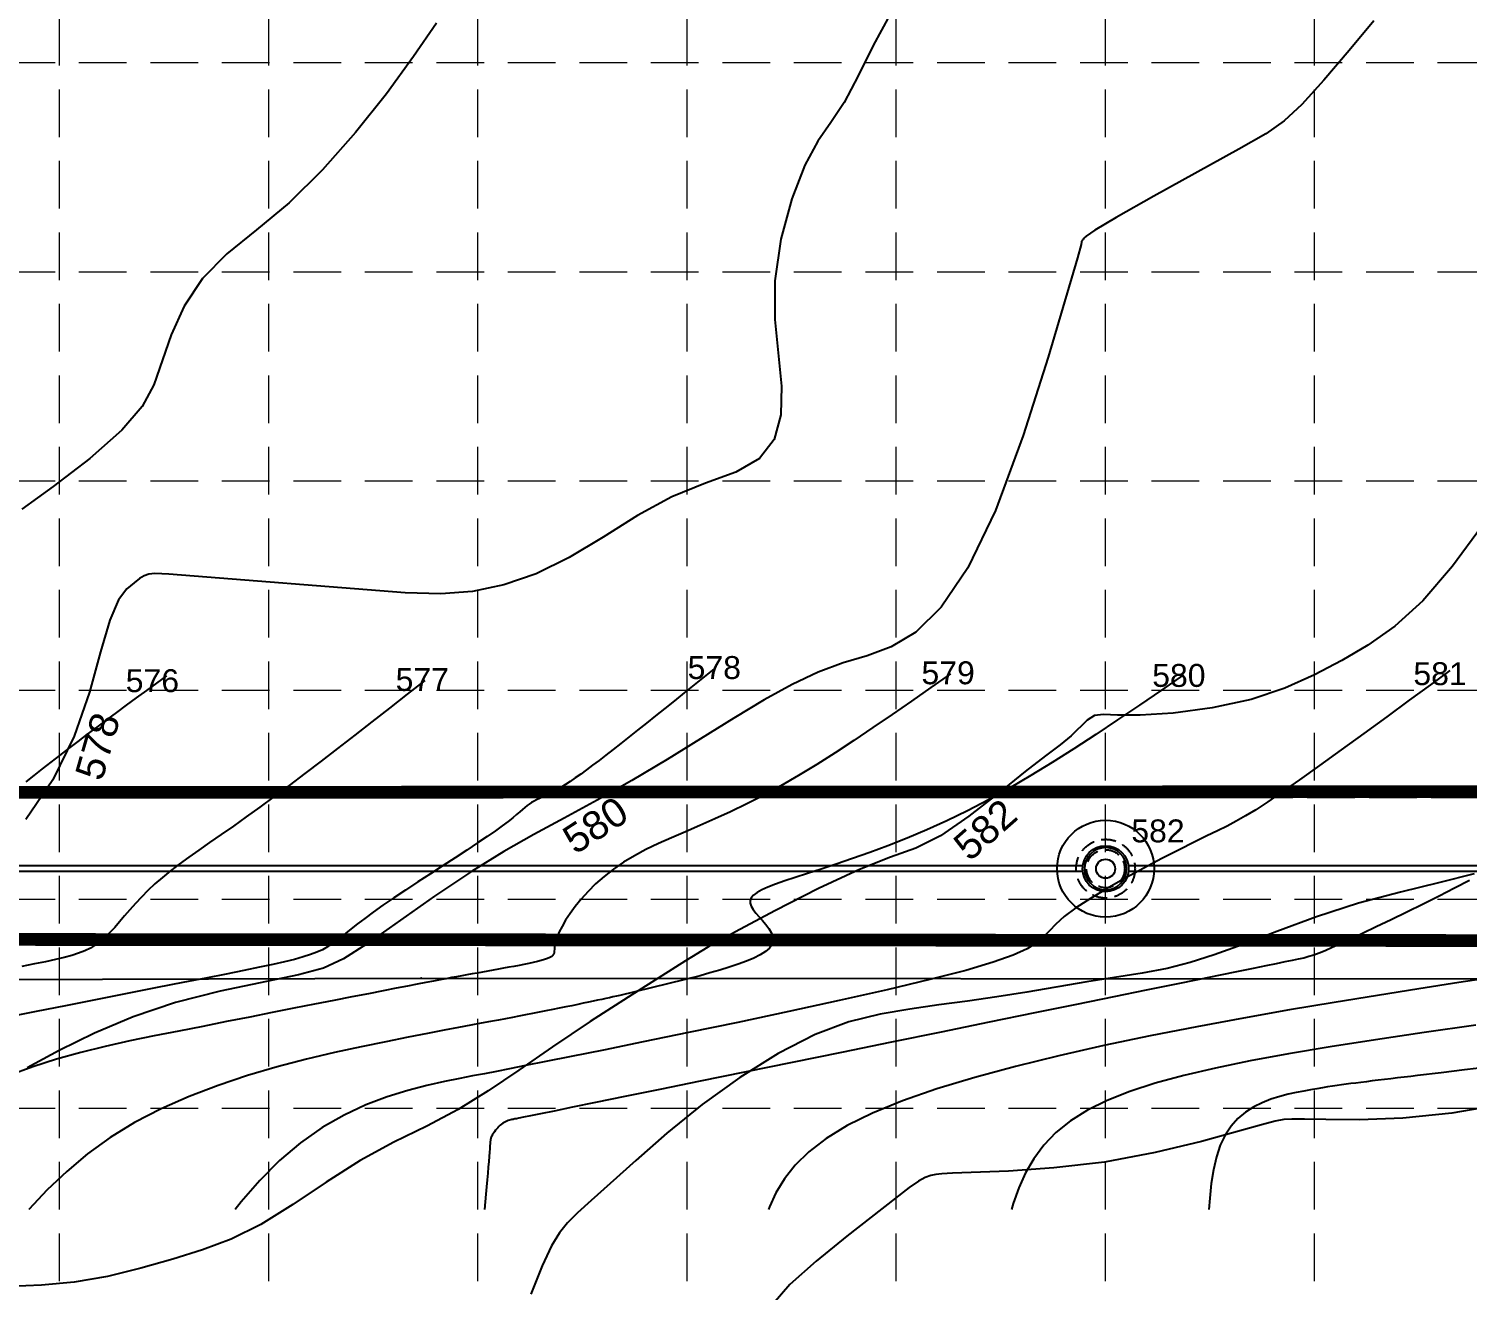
# Model space of a CAD drawing. Header units: inches. Extents: x 638 to 17512, y -393 to 10164.
# Drawn here: x 5351 to 7162, y 7026 to 8614 of the extents above; entities that cross this region are included whole.
import ezdxf
from ezdxf.enums import TextEntityAlignment as Align

# ---------------------------------------------------------------- set-up
doc = ezdxf.new("R2010")
doc.units = ezdxf.units.IN
doc.header["$LTSCALE"] = 600
doc.header["$MEASUREMENT"] = 0
for name, pattern in [('ADJOINERS', [2.85, 2.5, -0.05, 0.1, -0.05, 0.1, -0.05]), ('DASHED', [0.75, 0.5, -0.25]), ('ESMT', [0.13, 0.1, -0.03]), ('HIDDEN', [0.375, 0.25, -0.125])]:
    doc.linetypes.add(name, pattern=pattern)
for name, color, linetype in [('Contour Lines Existing', 8, 'Continuous'), ('EC', 8, 'Continuous'), ('GRID', 254, 'HIDDEN'), ('LIMITS', 1, 'DASHED'), ('NEW - SEWER MANHOLES', 5, 'Continuous'), ('NEW - SEWER SERVICE', 5, 'Continuous'), ('PC', 3, 'Continuous'), ('s EASEMENTS', 8, 'ESMT'), ('s MAINT_TOPO', 7, 'Continuous'), ('s SURVEY - ADJOINERS', 7, 'ADJOINERS')]:
    doc.layers.add(name, color=color, linetype=linetype)
doc.styles.get("Standard").update_dxf_attribs({"font": 'ARIAL.TTF'})

msp = doc.modelspace()

# ---------------------------------------------------------------- linework, layer by layer
at = {"layer": 'Contour Lines Existing'}
for p, q in [((6214, 7808), (6201.4, 7797.9)), ((7139.8, 7806), (7115.5, 7788.1)), ((5512.2, 7790.1), (5499.5, 7780.8)), ((5524.9, 7799.4), (5512.2, 7790.1)), ((5849.9, 7793.6), (5827.6, 7776.1)), ((6188.8, 7787.8), (6176.4, 7777.8)), ((6201.4, 7797.9), (6188.8, 7787.8)), ((6486.9, 7784.7), (6462.4, 7767.6)), ((6511.4, 7802), (6486.9, 7784.7)), ((6804.7, 7800.5), (6777, 7781.4)), ((7115.5, 7788.1), (7088.8, 7768.5)), ((5486.8, 7771.5), (5474.2, 7762.2)), ((5499.5, 7780.8), (5486.8, 7771.5)), ((5827.6, 7776.1), (5805.4, 7758.6)), ((6164.1, 7767.9), (6152, 7758.3)), ((6176.4, 7777.8), (6164.1, 7767.9)), ((6462.4, 7767.6), (6438, 7750.6)), ((6777, 7781.4), (6749.3, 7762.5)), ((7088.8, 7768.5), (7060.6, 7747.8)), ((5461.7, 7753), (5449.3, 7743.9)), ((5474.2, 7762.2), (5461.7, 7753)), ((5805.4, 7758.6), (5783.3, 7741.4)), ((6140.1, 7748.8), (6128.7, 7739.7)), ((6152, 7758.3), (6140.1, 7748.8)), ((6438, 7750.6), (6413.9, 7734.1)), ((6749.3, 7762.5), (6721.7, 7743.8)), ((5437.1, 7734.8), (5425.1, 7725.7)), ((5449.3, 7743.9), (5437.1, 7734.8)), ((5783.3, 7741.4), (5761.6, 7724.4)), ((6117.5, 7730.8), (6106.9, 7722.3)), ((6128.7, 7739.7), (6117.5, 7730.8)), ((6413.9, 7734.1), (6389.9, 7718)), ((6721.7, 7743.8), (6694.2, 7725.5)), ((7060.6, 7747.8), (7031.7, 7726.8)), ((5413.2, 7716.8), (5401.6, 7707.9)), ((5425.1, 7725.7), (5413.2, 7716.8)), ((5761.6, 7724.4), (5740.2, 7707.8)), ((6096.7, 7714.3), (6087, 7706.7)), ((6106.9, 7722.3), (6096.7, 7714.3)), ((6389.9, 7718), (6366.3, 7702.5)), ((6694.2, 7725.5), (6666.8, 7707.6)), ((7031.7, 7726.8), (7003.2, 7706.1)), ((5390.2, 7699.2), (5379.2, 7690.6)), ((5401.6, 7707.9), (5390.2, 7699.2)), ((5740.2, 7707.8), (5719.3, 7691.7)), ((6077.8, 7699.6), (6069.2, 7692.9)), ((6087, 7706.7), (6077.8, 7699.6)), ((6366.3, 7702.5), (6343.1, 7687.7)), ((6666.8, 7707.6), (6639.6, 7690.3)), ((7003.2, 7706.1), (6976, 7686.4)), ((5368.4, 7682.1), (5357.9, 7673.9)), ((5379.2, 7690.6), (5368.4, 7682.1)), ((5698.9, 7676.2), (5679.3, 7661.3)), ((5719.3, 7691.7), (5698.9, 7676.2)), ((6053.3, 7680.9), (6046.1, 7675.6)), ((6061, 7686.7), (6053.3, 7680.9)), ((6069.2, 7692.9), (6061, 7686.7)), ((6343.1, 7687.7), (6320.3, 7673.7)), ((6639.6, 7690.3), (6612.6, 7673.7)), ((6976, 7686.4), (6950.9, 7668.5)), ((5357.9, 7673.9), (5347.7, 7666)), ((5679.3, 7661.3), (5660.3, 7647.2)), ((6021.2, 7658.9), (6015.9, 7655.8)), ((6026.8, 7662.4), (6021.2, 7658.9)), ((6032.9, 7666.3), (6026.8, 7662.4)), ((6039.3, 7670.8), (6032.9, 7666.3)), ((6046.1, 7675.6), (6039.3, 7670.8)), ((6298, 7660.7), (6276.3, 7648.8)), ((6320.3, 7673.7), (6298, 7660.7)), ((6585.8, 7658), (6559.2, 7643.2)), ((6612.6, 7673.7), (6585.8, 7658)), ((6950.9, 7668.5), (6928.9, 7653.1)), ((5660.3, 7647.2), (5642.2, 7634)), ((5987.3, 7641.4), (5984.2, 7639.7)), ((5990.6, 7643.1), (5987.3, 7641.4)), ((5994.1, 7644.8), (5990.6, 7643.1)), ((5997.9, 7646.6), (5994.1, 7644.8)), ((6002, 7648.5), (5997.9, 7646.6)), ((6006.3, 7650.7), (6002, 7648.5)), ((6010.9, 7653.1), (6006.3, 7650.7)), ((6015.9, 7655.8), (6010.9, 7653.1)), ((6276.3, 7648.8), (6255.2, 7638)), ((6559.2, 7643.2), (6533, 7629.5)), ((6910.7, 7640.7), (6895.6, 7630.8)), ((6928.9, 7653.1), (6910.7, 7640.7)), ((5642.2, 7634), (5625.1, 7621.7)), ((5965.4, 7624.7), (5960.5, 7620.7)), ((5969.4, 7628.2), (5965.4, 7624.7)), ((5972.8, 7631.1), (5969.4, 7628.2)), ((5975.8, 7633.7), (5972.8, 7631.1)), ((5978.6, 7635.9), (5975.8, 7633.7)), ((5981.3, 7637.9), (5978.6, 7635.9)), ((5984.2, 7639.7), (5981.3, 7637.9)), ((6234.7, 7628.2), (6215, 7619.2)), ((6255.2, 7638), (6234.7, 7628.2)), ((6533, 7629.5), (6507, 7616.9)), ((6882.7, 7622.9), (6871, 7616.2)), ((6895.6, 7630.8), (6882.7, 7622.9)), ((5608.9, 7610.2), (5593.5, 7599.5)), ((5625.1, 7621.7), (5608.9, 7610.2)), ((5938.7, 7604.2), (5928.5, 7597.1)), ((5947.4, 7610.5), (5938.7, 7604.2)), ((5954.6, 7616), (5947.4, 7610.5)), ((5960.5, 7620.7), (5954.6, 7616)), ((6196, 7610.9), (6177.8, 7603.1)), ((6215, 7619.2), (6196, 7610.9)), ((6481.6, 7605.4), (6456.8, 7595)), ((6507, 7616.9), (6481.6, 7605.4)), ((6847.7, 7604.3), (6834.2, 7597.7)), ((6859.7, 7610.2), (6847.7, 7604.3)), ((6871, 7616.2), (6859.7, 7610.2)), ((5579.1, 7589.5), (5565.5, 7580)), ((5593.5, 7599.5), (5579.1, 7589.5)), ((5916.4, 7588.9), (5902.9, 7580)), ((5928.5, 7597.1), (5916.4, 7588.9)), ((6143.9, 7588.1), (6128.2, 7580.6)), ((6160.4, 7595.5), (6143.9, 7588.1)), ((6177.8, 7603.1), (6160.4, 7595.5)), ((6432.8, 7585.5), (6409.9, 7577)), ((6456.8, 7595), (6432.8, 7585.5)), ((6818.2, 7589.9), (6799.1, 7580.3)), ((6834.2, 7597.7), (6818.2, 7589.9)), ((5552.8, 7570.9), (5540.9, 7562.3)), ((5565.5, 7580), (5552.8, 7570.9)), ((5888.2, 7570.4), (5872.8, 7560.4)), ((5902.9, 7580), (5888.2, 7570.4)), ((6113.6, 7572.9), (6099.9, 7564.7)), ((6128.2, 7580.6), (6113.6, 7572.9)), ((6388.1, 7569.3), (6367.7, 7562.4)), ((6409.9, 7577), (6388.1, 7569.3)), ((6777.6, 7569.3), (6754.7, 7557.3)), ((6799.1, 7580.3), (6777.6, 7569.3)), ((5529.8, 7553.8), (5519.6, 7545.5)), ((5540.9, 7562.3), (5529.8, 7553.8)), ((5857, 7550.1), (5841.1, 7539.8)), ((5872.8, 7560.4), (5857, 7550.1)), ((6087.2, 7556), (6075.6, 7546.8)), ((6099.9, 7564.7), (6087.2, 7556)), ((6331.5, 7550.6), (6316.2, 7545.6)), ((6348.8, 7556.1), (6331.5, 7550.6)), ((6367.7, 7562.4), (6348.8, 7556.1)), ((6754.7, 7557.3), (6731.4, 7544.7)), ((5510.1, 7537.3), (5501.3, 7529)), ((5519.6, 7545.5), (5510.1, 7537.3)), ((5841.1, 7539.8), (5825.6, 7529.7)), ((6064.9, 7537.4), (6055.4, 7527.8)), ((6075.6, 7546.8), (6064.9, 7537.4)), ((6281.8, 7533.3), (6274.1, 7529.8)), ((6291.4, 7537), (6281.8, 7533.3)), ((6302.8, 7541.1), (6291.4, 7537)), ((6316.2, 7545.6), (6302.8, 7541.1)), ((6708.7, 7531.8), (6687.7, 7519.2)), ((6731.4, 7544.7), (6708.7, 7531.8)), ((7146, 7532), (7126.3, 7521.9)), ((7164.5, 7541.8), (7146, 7532)), ((5493.2, 7520.8), (5485.7, 7512.7)), ((5501.3, 7529), (5493.2, 7520.8)), ((5810.8, 7519.8), (5797.1, 7510.5)), ((5825.6, 7529.7), (5810.8, 7519.8)), ((6046.8, 7518.3), (6039.2, 7509)), ((6055.4, 7527.8), (6046.8, 7518.3)), ((6260.7, 7520), (6259.4, 7516.7)), ((6259.4, 7516.7), (6259.4, 7513.1)), ((6259.4, 7513.1), (6260.7, 7509.3)), ((6263.6, 7523.3), (6260.7, 7520)), ((6268, 7526.5), (6263.6, 7523.3)), ((6274.1, 7529.8), (6268, 7526.5)), ((6687.7, 7519.2), (6669.3, 7507.3)), ((7126.3, 7521.9), (7106.2, 7511.8)), ((5472.1, 7497), (5465.7, 7489.7)), ((5478.7, 7504.7), (5472.1, 7497)), ((5485.7, 7512.7), (5478.7, 7504.7)), ((5784.8, 7501.8), (5774.3, 7494)), ((5797.1, 7510.5), (5784.8, 7501.8)), ((6032.7, 7500), (6027.1, 7491.6)), ((6039.2, 7509), (6032.7, 7500)), ((6260.7, 7509.3), (6263.2, 7505.2)), ((6263.2, 7505.2), (6266.6, 7500.7)), ((6266.6, 7500.7), (6270.6, 7496.1)), ((6270.6, 7496.1), (6274.9, 7491.2)), ((6654.5, 7496.3), (6643.9, 7486.8)), ((6669.3, 7507.3), (6654.5, 7496.3)), ((7085.9, 7501.8), (7066.2, 7492.2)), ((7106.2, 7511.8), (7085.9, 7501.8)), ((5459.6, 7482.7), (5453.6, 7476.3)), ((5465.7, 7489.7), (5459.6, 7482.7)), ((5757.4, 7480.8), (5750.6, 7475.2)), ((5765.2, 7487), (5757.4, 7480.8)), ((5774.3, 7494), (5765.2, 7487)), ((6019.1, 7476.9), (6016.6, 7470.9)), ((6022.6, 7483.8), (6019.1, 7476.9)), ((6027.1, 7491.6), (6022.6, 7483.8)), ((6274.9, 7491.2), (6279, 7486.2)), ((6279, 7486.2), (6282.8, 7481.1)), ((6282.8, 7481.1), (6285.8, 7476.1)), ((6636, 7478.3), (6628.6, 7470.6)), ((6643.9, 7486.8), (6636, 7478.3)), ((7047.4, 7483.2), (7030.2, 7475)), ((7066.2, 7492.2), (7047.4, 7483.2)), ((5435.5, 7460.6), (5429, 7456.7)), ((5441.7, 7465.2), (5435.5, 7460.6)), ((5447.7, 7470.4), (5441.7, 7465.2)), ((5453.6, 7476.3), (5447.7, 7470.4)), ((5733.1, 7461.6), (5727.3, 7458)), ((5738.7, 7465.7), (5733.1, 7461.6)), ((5744.4, 7470.2), (5738.7, 7465.7)), ((5750.6, 7475.2), (5744.4, 7470.2)), ((6013.9, 7461.6), (6013.3, 7458)), ((6014.9, 7465.8), (6013.9, 7461.6)), ((6016.6, 7470.9), (6014.9, 7465.8)), ((6287, 7461.3), (6283.8, 7456.7)), ((6285.8, 7476.1), (6287.7, 7471)), ((6288.2, 7466.1), (6287, 7461.3)), ((6287.7, 7471), (6288.2, 7466.1)), ((6619.9, 7463.1), (6607.8, 7455.6)), ((6628.6, 7470.6), (6619.9, 7463.1)), ((7002.4, 7462), (6991.8, 7457.2)), ((7015.1, 7467.9), (7002.4, 7462)), ((7030.2, 7475), (7015.1, 7467.9)), ((5384.9, 7442.2), (5372.5, 7439.5)), ((5395.9, 7444.7), (5384.9, 7442.2)), ((5405.6, 7447.4), (5395.9, 7444.7)), ((5414.2, 7450.2), (5405.6, 7447.4)), ((5421.9, 7453.2), (5414.2, 7450.2)), ((5429, 7456.7), (5421.9, 7453.2)), ((5686, 7442.4), (5673.4, 7439.3)), ((5696.8, 7445.4), (5686, 7442.4)), ((5706.1, 7448.4), (5696.8, 7445.4)), ((5714, 7451.4), (5706.1, 7448.4)), ((5721, 7454.6), (5714, 7451.4)), ((5727.3, 7458), (5721, 7454.6)), ((5996.3, 7440.9), (5991.5, 7439.7)), ((6000.6, 7442.2), (5996.3, 7440.9)), ((6004.3, 7443.5), (6000.6, 7442.2)), ((6007.3, 7444.7), (6004.3, 7443.5)), ((6009.6, 7446.1), (6007.3, 7444.7)), ((6011.2, 7447.4), (6009.6, 7446.1)), ((6012.1, 7448.9), (6011.2, 7447.4)), ((6012.6, 7450.6), (6012.1, 7448.9)), ((6012.8, 7452.6), (6012.6, 7450.6)), ((6013, 7455.1), (6012.8, 7452.6)), ((6013.3, 7458), (6013, 7455.1)), ((6264, 7444.1), (6254.6, 7440.2)), ((6272.1, 7448.2), (6264, 7444.1)), ((6278.8, 7452.4), (6272.1, 7448.2)), ((6283.8, 7456.7), (6278.8, 7452.4)), ((6590.2, 7447.6), (6565.2, 7438.7)), ((6607.8, 7455.6), (6590.2, 7447.6)), ((6941.4, 7440.9), (6932.2, 7439.1)), ((6949.1, 7442.6), (6941.4, 7440.9)), ((6956, 7444.1), (6949.1, 7442.6)), ((6962.3, 7445.8), (6956, 7444.1)), ((6968.7, 7447.8), (6962.3, 7445.8)), ((6975.4, 7450.3), (6968.7, 7447.8)), ((6983, 7453.3), (6975.4, 7450.3)), ((6991.8, 7457.2), (6983, 7453.3)), ((5358.5, 7436.7), (5342.7, 7433.6)), ((5372.5, 7439.5), (5358.5, 7436.7)), ((5599.8, 7423.9), (5574.3, 7418.9)), ((5622.2, 7428.4), (5599.8, 7423.9)), ((5641.8, 7432.4), (5622.2, 7428.4)), ((5658.8, 7436), (5641.8, 7432.4)), ((5673.4, 7439.3), (5658.8, 7436)), ((5902.7, 7422.9), (5896.3, 7421.7)), ((5909.3, 7424.1), (5902.7, 7422.9)), ((5915.9, 7425.2), (5909.3, 7424.1)), ((5922.5, 7426.4), (5915.9, 7425.2)), ((5929.2, 7427.6), (5922.5, 7426.4)), ((5935.8, 7428.8), (5929.2, 7427.6)), ((5942.5, 7430), (5935.8, 7428.8)), ((5949.1, 7431.2), (5942.5, 7430)), ((5955.7, 7432.4), (5949.1, 7431.2)), ((5962.1, 7433.6), (5955.7, 7432.4)), ((5968.5, 7434.8), (5962.1, 7433.6)), ((5974.7, 7436), (5968.5, 7434.8)), ((5980.6, 7437.2), (5974.7, 7436)), ((5986.3, 7438.4), (5980.6, 7437.2)), ((5991.5, 7439.7), (5986.3, 7438.4)), ((6208.8, 7425.3), (6196.4, 7421.7)), ((6221.1, 7429), (6208.8, 7425.3)), ((6232.9, 7432.6), (6221.1, 7429)), ((6244.2, 7436.4), (6232.9, 7432.6)), ((6254.6, 7440.2), (6244.2, 7436.4)), ((6530.7, 7428.5), (6485.5, 7416.9)), ((6565.2, 7438.7), (6530.7, 7428.5)), ((6873.4, 7427.1), (6850.9, 7422.5)), ((6892.3, 7431), (6873.4, 7427.1)), ((6908.2, 7434.2), (6892.3, 7431)), ((6921.3, 7436.9), (6908.2, 7434.2)), ((6932.2, 7439.1), (6921.3, 7436.9)), ((5513, 7406.9), (5477.5, 7400)), ((5545.4, 7413.3), (5513, 7406.9)), ((5574.3, 7418.9), (5545.4, 7413.3)), ((5813.7, 7406), (5797.4, 7402.8)), ((5828, 7408.8), (5813.7, 7406)), ((5840.4, 7411.2), (5828, 7408.8)), ((5851.3, 7413.3), (5840.4, 7411.2)), ((5860.7, 7415.1), (5851.3, 7413.3)), ((5869.1, 7416.7), (5860.7, 7415.1)), ((5876.6, 7418.1), (5869.1, 7416.7)), ((5883.4, 7419.4), (5876.6, 7418.1)), ((5889.9, 7420.6), (5883.4, 7419.4)), ((5896.3, 7421.7), (5889.9, 7420.6)), ((6196.4, 7421.7), (6095.2, 7396.9)), ((6485.5, 7416.9), (6431.6, 7404.1)), ((6793.6, 7410.8), (6757.9, 7403.5)), ((6824.5, 7417.1), (6793.6, 7410.8)), ((6850.9, 7422.5), (6824.5, 7417.1)), ((7101.1, 7405.4), (7048.8, 7397.1)), ((7151.3, 7413.2), (7101.1, 7405.4)), ((7198.9, 7420.6), (7151.3, 7413.2)), ((5439.6, 7392.5), (5399.8, 7384.5)), ((5477.5, 7400), (5439.6, 7392.5)), ((5735.3, 7390.7), (5710.9, 7385.9)), ((5758, 7395.1), (5735.3, 7390.7)), ((5778.8, 7399.2), (5758, 7395.1)), ((5797.4, 7402.8), (5778.8, 7399.2)), ((6049.3, 7387.1), (6042.3, 7385.6)), ((6055.7, 7388.4), (6049.3, 7387.1)), ((6061.7, 7389.7), (6055.7, 7388.4)), ((6067.3, 7390.9), (6061.7, 7389.7)), ((6072.6, 7392), (6067.3, 7390.9)), ((6077.5, 7393.1), (6072.6, 7392)), ((6082.2, 7394.1), (6077.5, 7393.1)), ((6086.7, 7395.1), (6082.2, 7394.1)), ((6091, 7396), (6086.7, 7395.1)), ((6095.2, 7396.9), (6091, 7396)), ((6371.5, 7390.5), (6308.1, 7376.7)), ((6431.6, 7404.1), (6371.5, 7390.5)), ((6716.9, 7395.2), (6670.2, 7385.6)), ((6757.9, 7403.5), (6716.9, 7395.2)), ((6994.3, 7388.2), (6938.1, 7378.7)), ((7048.8, 7397.1), (6994.3, 7388.2)), ((5358.8, 7376.3), (5317, 7367.8)), ((5399.8, 7384.5), (5358.8, 7376.3)), ((5629.5, 7369.8), (5600.3, 7364)), ((5657.8, 7375.4), (5629.5, 7369.8)), ((5685, 7380.8), (5657.8, 7375.4)), ((5710.9, 7385.9), (5685, 7380.8)), ((5960.1, 7369.3), (5951.6, 7367.7)), ((5968.4, 7370.9), (5960.1, 7369.3)), ((5976.8, 7372.5), (5968.4, 7370.9)), ((5985.3, 7374.1), (5976.8, 7372.5)), ((5993.8, 7375.8), (5985.3, 7374.1)), ((6002.4, 7377.5), (5993.8, 7375.8)), ((6010.8, 7379.2), (6002.4, 7377.5)), ((6019.1, 7380.9), (6010.8, 7379.2)), ((6027.2, 7382.5), (6019.1, 7380.9)), ((6034.9, 7384.1), (6027.2, 7382.5)), ((6042.3, 7385.6), (6034.9, 7384.1)), ((6308.1, 7376.7), (6244, 7363.1)), ((6617.6, 7374.9), (6560.3, 7363.2)), ((6670.2, 7385.6), (6617.6, 7374.9)), ((6880.2, 7368.4), (6821.5, 7357.5)), ((6938.1, 7378.7), (6880.2, 7368.4)), ((5540.1, 7352.1), (5509.4, 7346)), ((5570.5, 7358.1), (5540.1, 7352.1)), ((5600.3, 7364), (5570.5, 7358.1)), ((5874.3, 7353.1), (5853.3, 7349.1)), ((5892.3, 7356.6), (5874.3, 7353.1)), ((5907.7, 7359.5), (5892.3, 7356.6)), ((5921, 7362), (5907.7, 7359.5)), ((5932.4, 7364.1), (5921, 7362)), ((5942.5, 7366), (5932.4, 7364.1)), ((5951.6, 7367.7), (5942.5, 7366)), ((6181.9, 7350.2), (6124.5, 7338.5)), ((6244, 7363.1), (6181.9, 7350.2)), ((6499.7, 7350.8), (6437.2, 7338.1)), ((6560.3, 7363.2), (6499.7, 7350.8)), ((6821.5, 7357.5), (6762.7, 7346)), ((7107.7, 7350.2), (7046.3, 7341)), ((7172.5, 7359.6), (7107.7, 7350.2)), ((5447.8, 7332.8), (5417.1, 7325.2)), ((5478.6, 7339.7), (5447.8, 7332.8)), ((5509.4, 7346), (5478.6, 7339.7)), ((5769.8, 7332.4), (5736.2, 7325.1)), ((5800.9, 7338.8), (5769.8, 7332.4)), ((5828.9, 7344.3), (5800.9, 7338.8)), ((5853.3, 7349.1), (5828.9, 7344.3)), ((6124.5, 7338.5), (6074.6, 7328.3)), ((6437.2, 7338.1), (6374.2, 7325.2)), ((6704.6, 7333.8), (6647.9, 7321)), ((6762.7, 7346), (6704.6, 7333.8)), ((6989.3, 7332.1), (6936.8, 7323.3)), ((7046.3, 7341), (6989.3, 7332.1)), ((5386.5, 7316.7), (5356.4, 7307.1)), ((5417.1, 7325.2), (5386.5, 7316.7)), ((5700.8, 7316.6), (5664.1, 7307)), ((5736.2, 7325.1), (5700.8, 7316.6)), ((6034.1, 7320.1), (6002, 7313.7)), ((6074.6, 7328.3), (6034.1, 7320.1)), ((6374.2, 7325.2), (6312.1, 7312.6)), ((6647.9, 7321), (6593.5, 7307.6)), ((6888.7, 7314.6), (6844.8, 7305.6)), ((6936.8, 7323.3), (6888.7, 7314.6)), ((5356.4, 7307.1), (5326.7, 7296.1)), ((5626.9, 7296.1), (5589.7, 7283.7)), ((5664.1, 7307), (5626.9, 7296.1)), ((5925, 7298.5), (5910.1, 7295.6)), ((5939.9, 7301.4), (5925, 7298.5)), ((5956.6, 7304.7), (5939.9, 7301.4)), ((5976.7, 7308.6), (5956.6, 7304.7)), ((6002, 7313.7), (5976.7, 7308.6)), ((6252.4, 7300.4), (6196.4, 7289)), ((6312.1, 7312.6), (6252.4, 7300.4)), ((6593.5, 7307.6), (6542, 7293.7)), ((6805, 7296.4), (6769.2, 7286.6)), ((6844.8, 7305.6), (6805, 7296.4)), ((7099.2, 7296.1), (7090.7, 7295.1)), ((7128.9, 7299.7), (7099.3, 7296.1)), ((7158.3, 7303.2), (7128.9, 7299.7)), ((7187.9, 7306.7), (7158.3, 7303.2)), ((5589.7, 7283.7), (5553.2, 7269.9)), ((5852.6, 7283.7), (5828.5, 7277.4)), ((5874.5, 7288.6), (5852.6, 7283.7)), ((5893.8, 7292.4), (5874.5, 7288.6)), ((5910.1, 7295.6), (5893.8, 7292.4)), ((6145.6, 7278.6), (6101.5, 7269.6)), ((6196.4, 7289), (6145.6, 7278.6)), ((6494.3, 7279.3), (6451.2, 7264.4)), ((6542, 7293.7), (6494.3, 7279.3)), ((6769.2, 7286.6), (6737.1, 7276.2)), ((6964.7, 7278.2), (6956.1, 7276.7)), ((6972.5, 7279.6), (6964.7, 7278.2)), ((6979.5, 7280.8), (6972.5, 7279.6)), ((6986, 7281.9), (6979.5, 7280.8)), ((6992.2, 7282.8), (6986, 7281.9)), ((6998, 7283.7), (6992.2, 7282.8)), ((7003.7, 7284.5), (6998, 7283.7)), ((7009.4, 7285.2), (7003.7, 7284.5)), ((7015.3, 7286), (7009.4, 7285.2)), ((7021.5, 7286.7), (7015.3, 7286)), ((7028, 7287.5), (7021.5, 7286.7)), ((7035, 7288.4), (7028, 7287.5)), ((7042.2, 7289.3), (7035, 7288.4)), ((7049.8, 7290.2), (7042.2, 7289.3)), ((7057.7, 7291.1), (7049.8, 7290.2)), ((7065.7, 7292.1), (7057.7, 7291.1)), ((7073.9, 7293.1), (7065.7, 7292.1)), ((7082.3, 7294.1), (7073.9, 7293.1)), ((7090.7, 7295.1), (7082.3, 7294.1)), ((5553.2, 7269.9), (5518, 7254.4)), ((5802.7, 7269.3), (5775.8, 7259.1)), ((5828.5, 7277.4), (5802.7, 7269.3)), ((6064.9, 7262.1), (6035.6, 7256.2)), ((6101.5, 7269.6), (6064.9, 7262.1)), ((6451.2, 7264.4), (6413.4, 7248.9)), ((6708.8, 7264.9), (6683.9, 7252.6)), ((6737.1, 7276.2), (6708.8, 7264.9)), ((6903.9, 7262), (6893.2, 7256.6)), ((6914.8, 7266.3), (6903.9, 7262)), ((6925.8, 7269.8), (6914.8, 7266.3)), ((6936.5, 7272.6), (6925.8, 7269.8)), ((6946.7, 7274.8), (6936.5, 7272.6)), ((6956.1, 7276.7), (6946.7, 7274.8)), ((5518, 7254.4), (5484.7, 7237.2)), ((5748.3, 7246.3), (5720.6, 7230.6)), ((5775.8, 7259.1), (5748.3, 7246.3)), ((5965.1, 7241.8), (5963.3, 7241.5)), ((5968.4, 7242.5), (5965.1, 7241.8)), ((5974, 7243.6), (5968.4, 7242.5)), ((5982.7, 7245.4), (5974, 7243.6)), ((5995.3, 7248), (5982.7, 7245.4)), ((6012.7, 7251.5), (5995.3, 7248)), ((6035.6, 7256.2), (6012.7, 7251.5)), ((6413.4, 7248.9), (6381.4, 7233.1)), ((6683.9, 7252.6), (6662.5, 7239.2)), ((6873.3, 7242), (6864.6, 7232.5)), ((6882.9, 7250), (6873.3, 7242)), ((6893.2, 7256.6), (6882.9, 7250)), ((5484.7, 7237.2), (5454, 7218.2)), ((5720.6, 7230.6), (5693.5, 7211.6)), ((5936.6, 7223.9), (5935.6, 7222.4)), ((5937.7, 7225.5), (5936.6, 7223.9)), ((5938.9, 7227.2), (5937.7, 7225.5)), ((5940.2, 7228.8), (5938.9, 7227.2)), ((5941.7, 7230.5), (5940.2, 7228.8)), ((5943.2, 7232.1), (5941.7, 7230.5)), ((5944.7, 7233.6), (5943.2, 7232.1)), ((5946.4, 7235), (5944.7, 7233.6)), ((5948.1, 7236.2), (5946.4, 7235)), ((5949.8, 7237.2), (5948.1, 7236.2)), ((5951.5, 7238.1), (5949.8, 7237.2)), ((5953.2, 7238.8), (5951.5, 7238.1)), ((5954.9, 7239.4), (5953.2, 7238.8)), ((5956.6, 7239.9), (5954.9, 7239.4)), ((5958.1, 7240.4), (5956.6, 7239.9)), ((5959.6, 7240.7), (5958.1, 7240.4)), ((5960.9, 7241), (5959.6, 7240.7)), ((5962.1, 7241.2), (5960.9, 7241)), ((5963.3, 7241.5), (5962.1, 7241.2)), ((6381.4, 7233.1), (6355, 7216.8)), ((6644.2, 7224.4), (6628.9, 7208.5)), ((6662.5, 7239.2), (6644.2, 7224.4)), ((6864.6, 7232.5), (6857.2, 7221.3)), ((5454, 7218.2), (5425.5, 7197.5)), ((5693.5, 7211.6), (5667.2, 7189.1)), ((5931.9, 7207.7), (5931.6, 7204.1)), ((5932.1, 7210.6), (5931.9, 7207.7)), ((5932.2, 7212.8), (5932.1, 7210.6)), ((5932.4, 7214.5), (5932.2, 7212.8)), ((5932.6, 7215.9), (5932.4, 7214.5)), ((5932.8, 7217), (5932.6, 7215.9)), ((5933.1, 7217.9), (5932.8, 7217)), ((5933.5, 7218.8), (5933.1, 7217.9)), ((5934.1, 7219.8), (5933.5, 7218.8)), ((5934.8, 7221), (5934.1, 7219.8)), ((5935.6, 7222.4), (5934.8, 7221)), ((6355, 7216.8), (6333.4, 7200.2)), ((6628.9, 7208.5), (6616.2, 7191.5)), ((6851, 7208.4), (6846.1, 7193.7)), ((6857.2, 7221.3), (6851, 7208.4)), ((5425.5, 7197.5), (5399.2, 7175.4)), ((5667.2, 7189.1), (5642.3, 7164)), ((5930.4, 7188), (5929.8, 7180.9)), ((5930.9, 7194.3), (5930.4, 7188)), ((5931.3, 7199.7), (5930.9, 7194.3)), ((5931.6, 7204.1), (5931.3, 7199.7)), ((6333.4, 7200.2), (6316.1, 7183.3)), ((6616.2, 7191.5), (6605.8, 7173.5)), ((6846.1, 7193.7), (6842.4, 7177.6)), ((5399.2, 7175.4), (5374.6, 7152.1)), ((5929.1, 7173.2), (5928.4, 7164.8)), ((5929.8, 7180.9), (5929.1, 7173.2)), ((6316.1, 7183.3), (6302.4, 7166.1)), ((6605.8, 7173.5), (6597.3, 7154.7)), ((6842.4, 7177.6), (6839.6, 7160.2)), ((5374.6, 7152.1), (5351.6, 7127.6)), ((5642.3, 7164), (5618.9, 7137.3)), ((5927.6, 7156), (5926.7, 7146.7)), ((5928.4, 7164.8), (5927.6, 7156)), ((6302.4, 7166.1), (6291.8, 7148.6)), ((6597.3, 7154.7), (6590.5, 7135.3)), ((6839.6, 7160.2), (6837.7, 7141.7)), ((5618.9, 7137.3), (5611.2, 7127.4)), ((5925.9, 7137.2), (5925, 7127.4)), ((5926.7, 7146.7), (5925.9, 7137.2)), ((6291.8, 7148.6), (6283.7, 7131)), ((6590.5, 7135.3), (6588.3, 7127.4)), ((6837.7, 7141.7), (6836.8, 7127.4)), ((5351.6, 7127.6), (5351.5, 7127.4)), ((6283.7, 7131), (6282.4, 7127.4))]:
    msp.add_line(p, q, dxfattribs=at)
at = {"layer": 'EC', "color": 35}
for p, q in [((5864.5, 8621), (5835.8, 8578.9)), ((6435, 8631.3), (6414, 8592.9)), ((7044.1, 8623.7), (7013.1, 8586.3)), ((6414, 8592.9), (6395.1, 8554.5)), ((7013.1, 8586.3), (6981.4, 8549.1)), ((5835.8, 8578.9), (5801.6, 8531.7)), ((6395.1, 8554.5), (6377.5, 8521.1)), ((6981.4, 8549.1), (6953.6, 8518.4)), ((5801.6, 8531.7), (5762.7, 8483.1)), ((6377.5, 8521.1), (6360.7, 8495.8)), ((6953.6, 8518.4), (6931.6, 8497.8)), ((6360.7, 8495.8), (6344.4, 8472.3)), ((6931.6, 8497.8), (6908.4, 8481.7)), ((5762.7, 8483.1), (5721.3, 8436.4)), ((6908.4, 8481.7), (6874.3, 8462.3)), ((6344.4, 8472.3), (6328, 8442.2)), ((6874.3, 8462.3), (6767.3, 8403.1)), ((5721.3, 8436.4), (5679, 8394.8)), ((6328, 8442.2), (6311.6, 8399.6)), ((6767.3, 8403.1), (6720, 8376.3)), ((5679, 8394.8), (5638, 8360.7)), ((6311.6, 8399.6), (6298, 8348.8)), ((6720, 8376.3), (6693, 8360.4)), ((5638, 8360.7), (5600.8, 8330.3)), ((6298, 8348.8), (6290.3, 8296.4)), ((6676.5, 8346.1), (6676.4, 8345.3)), ((6676.7, 8346.7), (6676.5, 8346.1)), ((6677, 8347.3), (6676.7, 8346.7)), ((6677.5, 8348), (6677, 8347.3)), ((6678.3, 8348.7), (6677.5, 8348)), ((6679.4, 8350.1), (6678.3, 8348.7)), ((6682.1, 8352.9), (6679.4, 8350.1)), ((6693, 8360.4), (6682.1, 8352.9)), ((5600.8, 8330.3), (5570, 8299.4)), ((6675.8, 8342.2), (6671.2, 8325.3)), ((6676.4, 8345.3), (6675.8, 8342.2)), ((6671.2, 8325.3), (6634.6, 8200.5)), ((5570, 8299.4), (5546.9, 8264.6)), ((6290.3, 8296.4), (6290.4, 8247.8)), ((5546.9, 8264.6), (5530.7, 8228.4)), ((6290.4, 8247.8), (6298.9, 8163.9)), ((5530.7, 8228.4), (5508.7, 8165.6)), ((6634.6, 8200.5), (6603, 8101.7)), ((5508.7, 8165.6), (5494.1, 8138.3)), ((6298.9, 8163.9), (6298.1, 8127.7)), ((5494.1, 8138.3), (5468.4, 8108.4)), ((6298.1, 8127.7), (6289.7, 8096.7)), ((5468.4, 8108.4), (5428.2, 8073)), ((6289.7, 8096.7), (6271.3, 8072.7)), ((6603, 8101.7), (6568, 8007.3)), ((5428.2, 8073), (5382.3, 8037.6)), ((6271.3, 8072.7), (6241.5, 8055.7)), ((6203.3, 8041.6), (6160.9, 8024.8)), ((6241.5, 8055.7), (6203.3, 8041.6)), ((5382.3, 8037.6), (5342.9, 8009)), ((6160.9, 8024.8), (6117.6, 8001.1)), ((6568, 8007.3), (6533.3, 7935.3)), ((6117.6, 8001.1), (6074.4, 7974)), ((7179.8, 7987), (7143.4, 7937.5)), ((6074.4, 7974), (6031.7, 7948.1)), ((6031.7, 7948.1), (5990, 7927.8)), ((6533.3, 7935.3), (6499.9, 7885.7)), ((7143.4, 7937.5), (7105.9, 7893.9)), ((5483.9, 7916.5), (5475, 7909)), ((5491, 7921.6), (5483.9, 7916.5)), ((5496.7, 7925.1), (5491, 7921.6)), ((5502.4, 7927.2), (5496.7, 7925.1)), ((5510.2, 7928.1), (5502.4, 7927.2)), ((5527.9, 7927.3), (5510.2, 7928.1)), ((5825.3, 7903.9), (5527.9, 7927.3)), ((5949.3, 7913.7), (5909.8, 7905.4)), ((5990, 7927.8), (5949.3, 7913.7)), ((5464.5, 7894.9), (5453.4, 7869.4)), ((5475, 7909), (5464.5, 7894.9)), ((5870.2, 7902.5), (5825.3, 7903.9)), ((5909.8, 7905.4), (5870.2, 7902.5)), ((7105.9, 7893.9), (7070.5, 7861.6)), ((6499.9, 7885.7), (6467.7, 7854.1)), ((5453.4, 7869.4), (5441.8, 7829.4)), ((7070.5, 7861.6), (7036.8, 7838)), ((6467.7, 7854.1), (6436.9, 7835.6)), ((5441.8, 7829.4), (5427.7, 7778.6)), ((6406.6, 7824.6), (6376.3, 7815.8)), ((6436.9, 7835.6), (6406.6, 7824.6)), ((7036.8, 7838), (7003.8, 7818.7)), ((6345, 7803.9), (6312.2, 7788.4)), ((6376.3, 7815.8), (6345, 7803.9)), ((7003.8, 7818.7), (6969.7, 7800.6)), ((6312.2, 7788.4), (6276.8, 7768.9)), ((6969.7, 7800.6), (6932.4, 7783.8)), ((5427.7, 7778.6), (5408.5, 7723.2)), ((6276.8, 7768.9), (6238.6, 7745.8)), ((6889.8, 7769.5), (6840.8, 7759.1)), ((6932.4, 7783.8), (6889.8, 7769.5)), ((6692.7, 7749.2), (6683.3, 7743.3)), ((6704.1, 7750.5), (6692.7, 7749.2)), ((6721.8, 7749.7), (6704.1, 7750.5)), ((6750.1, 7749.6), (6721.8, 7749.7)), ((6791.6, 7752.5), (6750.1, 7749.6)), ((6840.8, 7759.1), (6791.6, 7752.5)), ((6238.6, 7745.8), (6154.8, 7693.8)), ((6683.3, 7743.3), (6663.2, 7723.8)), ((5408.5, 7723.2), (5381.8, 7668.5)), ((6649.6, 7712.5), (6631, 7698.5)), ((6663.2, 7723.8), (6649.6, 7712.5)), ((6631, 7698.5), (6605.3, 7678.7)), ((6154.8, 7693.8), (6110.5, 7667.7)), ((6605.3, 7678.7), (6571.9, 7651.7)), ((5381.8, 7668.5), (5347.7, 7618.6)), ((6110.5, 7667.7), (6066.8, 7642.8)), ((6066.8, 7642.8), (6025.4, 7620.1)), ((6571.9, 7651.7), (6534.6, 7622.6)), ((6534.6, 7622.6), (6498.9, 7598.1)), ((6025.4, 7620.1), (5987.2, 7599.5)), ((5987.2, 7599.5), (5949.5, 7578.3)), ((6498.9, 7598.1), (6467.7, 7582.5)), ((5949.5, 7578.3), (5908.5, 7553.1)), ((6436.1, 7570.9), (6396.8, 7555.7)), ((6467.7, 7582.5), (6436.1, 7570.9)), ((5908.5, 7553.1), (5862.2, 7522)), ((6396.8, 7555.7), (6345.5, 7531.8)), ((7170.6, 7550.1), (7127.5, 7539)), ((6345.5, 7531.8), (6290.2, 7503.5)), ((7127.5, 7539), (7077.9, 7527.1)), ((5862.2, 7522), (5776.3, 7461.7)), ((7024.9, 7513.1), (6972, 7495.9)), ((7077.9, 7527.1), (7024.9, 7513.1)), ((6290.2, 7503.5), (6241.1, 7477.2)), ((6972, 7495.9), (6922.2, 7477.6)), ((6241.1, 7477.2), (6206, 7457.6)), ((6922.2, 7477.6), (6878.7, 7460.8)), ((5776.3, 7461.7), (5747.5, 7443.1)), ((6878.7, 7460.8), (6843.3, 7448)), ((5747.5, 7443.1), (5722.4, 7431.4)), ((6178, 7440.7), (6105.8, 7394.8)), ((6206, 7457.6), (6178, 7440.7)), ((6843.3, 7448), (6813.3, 7438.3)), ((5691.1, 7422.8), (5592.5, 7402.4)), ((5722.4, 7431.4), (5691.1, 7422.8)), ((6752.8, 7425.2), (6682.9, 7414.3)), ((6784.2, 7431.1), (6752.8, 7425.2)), ((6813.3, 7438.3), (6784.2, 7431.1)), ((6682.9, 7414.3), (6607.4, 7401.3)), ((5536.1, 7388.1), (5482.9, 7370.2)), ((5592.5, 7402.4), (5536.1, 7388.1)), ((6105.8, 7394.8), (6058.1, 7364.1)), ((6532.9, 7389.8), (6496.8, 7385)), ((6569.7, 7395.1), (6532.9, 7389.8)), ((6607.4, 7401.3), (6569.7, 7395.1)), ((5482.9, 7370.2), (5434, 7349.6)), ((6423.1, 7373.5), (6383.7, 7363.7)), ((6460.5, 7379.9), (6423.1, 7373.5)), ((6496.8, 7385), (6460.5, 7379.9)), ((6058.1, 7364.1), (6010.7, 7332.4)), ((6383.7, 7363.7), (6341.2, 7347.7)), ((5434, 7349.6), (5389.7, 7327.8)), ((6010.7, 7332.4), (5968.4, 7303.1)), ((6341.2, 7347.7), (6294.7, 7324.1)), ((5389.7, 7327.8), (5349.3, 7306)), ((6294.7, 7324.1), (6246.5, 7293.9)), ((5968.4, 7303.1), (5929.7, 7276.8)), ((6246.5, 7293.9), (6199, 7259.7)), ((5929.7, 7276.8), (5891.9, 7253.5)), ((6199, 7259.7), (6154.6, 7223.6)), ((7205.9, 7260), (7142.5, 7248.6)), ((5891.9, 7253.5), (5852.4, 7232.6)), ((7080.8, 7242.5), (7026.3, 7240.6)), ((7142.5, 7248.6), (7080.8, 7242.5)), ((5852.4, 7232.6), (5811.1, 7212.1)), ((6154.6, 7223.6), (6115.4, 7189.2)), ((6903.1, 7234), (6827.5, 7213.3)), ((6920.3, 7238.6), (6903.1, 7234)), ((6931, 7240.7), (6920.3, 7238.6)), ((6941.2, 7241.4), (6931, 7240.7)), ((6956.9, 7241.3), (6941.2, 7241.4)), ((6983.8, 7240.9), (6956.9, 7241.3)), ((7026.3, 7240.6), (6983.8, 7240.9)), ((5811.1, 7212.1), (5768.7, 7189.1)), ((6827.5, 7213.3), (6769.2, 7199.4)), ((5768.7, 7189.1), (5725.8, 7161.9)), ((6115.4, 7189.2), (6083.2, 7160.1)), ((6705.1, 7187.3), (6641.4, 7179.8)), ((6769.2, 7199.4), (6705.1, 7187.3)), ((6486.9, 7170.3), (6479.8, 7167.9)), ((6493.1, 7171.5), (6486.9, 7170.3)), ((6500.4, 7172.3), (6493.1, 7171.5)), ((6514.1, 7173.2), (6500.4, 7172.3)), ((6584.5, 7176), (6514.1, 7173.2)), ((6641.4, 7179.8), (6584.5, 7176)), ((5725.8, 7161.9), (5683.6, 7133.7)), ((6083.2, 7160.1), (6059.2, 7138.7)), ((6459.6, 7155.1), (6442.4, 7142)), ((6471.2, 7163.2), (6459.6, 7155.1)), ((6479.8, 7167.9), (6471.2, 7163.2)), ((5683.6, 7133.7), (5643.5, 7108.8)), ((6059.2, 7138.7), (6042, 7123.2)), ((6442.4, 7142), (6381, 7093.9)), ((6042, 7123.2), (6029.4, 7110.7)), ((5643.5, 7108.8), (5606.2, 7090.4)), ((6019.2, 7098.2), (6009.3, 7081.7)), ((6029.4, 7110.7), (6019.2, 7098.2)), ((5606.2, 7090.4), (5570, 7076.8)), ((6009.3, 7081.7), (5997.7, 7056.8)), ((6381, 7093.9), (6342.4, 7062.5)), ((5532.6, 7065.2), (5492.5, 7053.8)), ((5570, 7076.8), (5532.6, 7065.2)), ((6342.4, 7062.5), (6309.4, 7033)), ((5450.5, 7043.4), (5408.4, 7035.9)), ((5492.5, 7053.8), (5450.5, 7043.4)), ((5997.7, 7056.8), (5983.3, 7021.1)), ((5367.3, 7032.3), (5327.9, 7030.8)), ((5408.4, 7035.9), (5367.3, 7032.3)), ((6309.4, 7033), (6288.4, 7008.8))]:
    msp.add_line(p, q, dxfattribs=at)
at = {"layer": 'GRID', "color": 252, "linetype": 'HIDDEN', "lineweight": 0, "ltscale": 0.4}
for p, q in [((5389.7, 9887.4), (5389.7, 672.4)), ((5653, 9887.4), (5653, 672.4)), ((5916.2, 9887.4), (5916.2, 672.4)), ((6179.5, 9887.4), (6179.5, 672.4)), ((6442.7, 9887.4), (6442.7, 672.4)), ((6706, 9887.4), (6706, 672.4)), ((6969.2, 9887.4), (6969.2, 672.4)), ((914.5, 8571.1), (17236, 8571.1)), ((914.5, 8307.9), (17236, 8307.9)), ((914.5, 8044.6), (17236, 8044.6)), ((914.5, 7781.4), (17236, 7781.4)), ((914.5, 7518.1), (17236, 7518.1)), ((914.5, 7254.9), (17236, 7254.9))]:
    msp.add_line(p, q, dxfattribs=at)
at = {"layer": 'LIMITS', "ltscale": 0.5, "const_width": 16, "flags": 128}
msp.add_lwpolyline([(11235.8, 9397.9), (10914.5, 9431.9), (10900.6, 9263), (10089.8, 9324.5), (10095.2, 7654.7), (3247.7, 7651.7), (3240.9, 7469), (10127.1, 7463.9), (10127.9, 2985.9), (10598.3, 2827.7), (11974.3, 2527.3), (11973.2, 3635.2), (12020.9, 3629.8), (12011.9, 8785.1), (11211.6, 9205.7), (11235.8, 9397.9)], close=True, dxfattribs=at)
at = {"layer": 'NEW - SEWER MANHOLES', "color": 7, "linetype": 'DASHED', "ltscale": 0.0625}
for radius in [37, 24]:
    msp.add_circle((6706.7, 7556.5), radius, dxfattribs=at)
at = {"layer": 'NEW - SEWER MANHOLES', "color": 7, "ltscale": 0.0625}
for radius in [29, 12]:
    msp.add_circle((6706.7, 7556.5), radius, dxfattribs=at)
for start, end in [(0, 180), (180, 0)]:
    msp.add_arc((6706.7, 7556.5), 26.5, start, end, dxfattribs=at)
at = {"layer": 'NEW - SEWER SERVICE', "color": 7, "ltscale": 0.0625}
for p, q in [((6677.9, 7560), (3322.5, 7560)), ((6677.9, 7553), (3322.5, 7553)), ((10090.9, 7560), (6735.5, 7560)), ((10090.9, 7553), (6735.5, 7553))]:
    msp.add_line(p, q, dxfattribs=at)
at = {"layer": 'PC', "color": 35, "ltscale": 0.0625}
msp.add_circle((6706.7, 7556.5), 61, dxfattribs=at)
at = {"layer": 's EASEMENTS'}
msp.add_line((3216.5, 7646.5), (10156.7, 7646.5), dxfattribs=at)
at = {"layer": 's MAINT_TOPO'}
for p, q in [((3288.9, 7411.9), (5845.2, 7418.6)), ((5845.2, 7418.6), (8426.3, 7417.4))]:
    msp.add_line(p, q, dxfattribs=at)
msp.add_point((5845.2, 7418.6), dxfattribs=at)
at = {"layer": 's SURVEY - ADJOINERS'}
msp.add_line((3256.7, 7466.5), (10118.7, 7466.5), dxfattribs=at)

# ---------------------------------------------------------------- texts
at = {"layer": 'EC', "color": 35}
for s, p in [('578', (6214.2, 7809.7, 13896)), ('576', (5507, 7793.2, 13872)), ('577', (5846.7, 7794.7, 13884)), ('579', (6508.5, 7803.1, 13908)), ('580', (6798.9, 7799.8, 13920)), ('581', (7127.6, 7802, 6960))]:
    msp.add_text(s, height=28.8, dxfattribs=at).set_placement(p, align=Align.MIDDLE_CENTER)
for s, rotation, p in [('578', 73.939, (5455.2, 7705.7)), ('580', 32.9743, (6074.3, 7596.4)), ('582', 41.3753, (6567, 7592.3))]:
    msp.add_text(s, height=36, rotation=rotation, dxfattribs=at).set_placement(p, align=Align.CENTER)
at = {"layer": 'PC', "color": 35}
msp.add_text('582', height=28.8, dxfattribs=at).set_placement((6772.6, 7604.1, 13908), align=Align.MIDDLE_CENTER)

doc.saveas('drawing.dxf')
